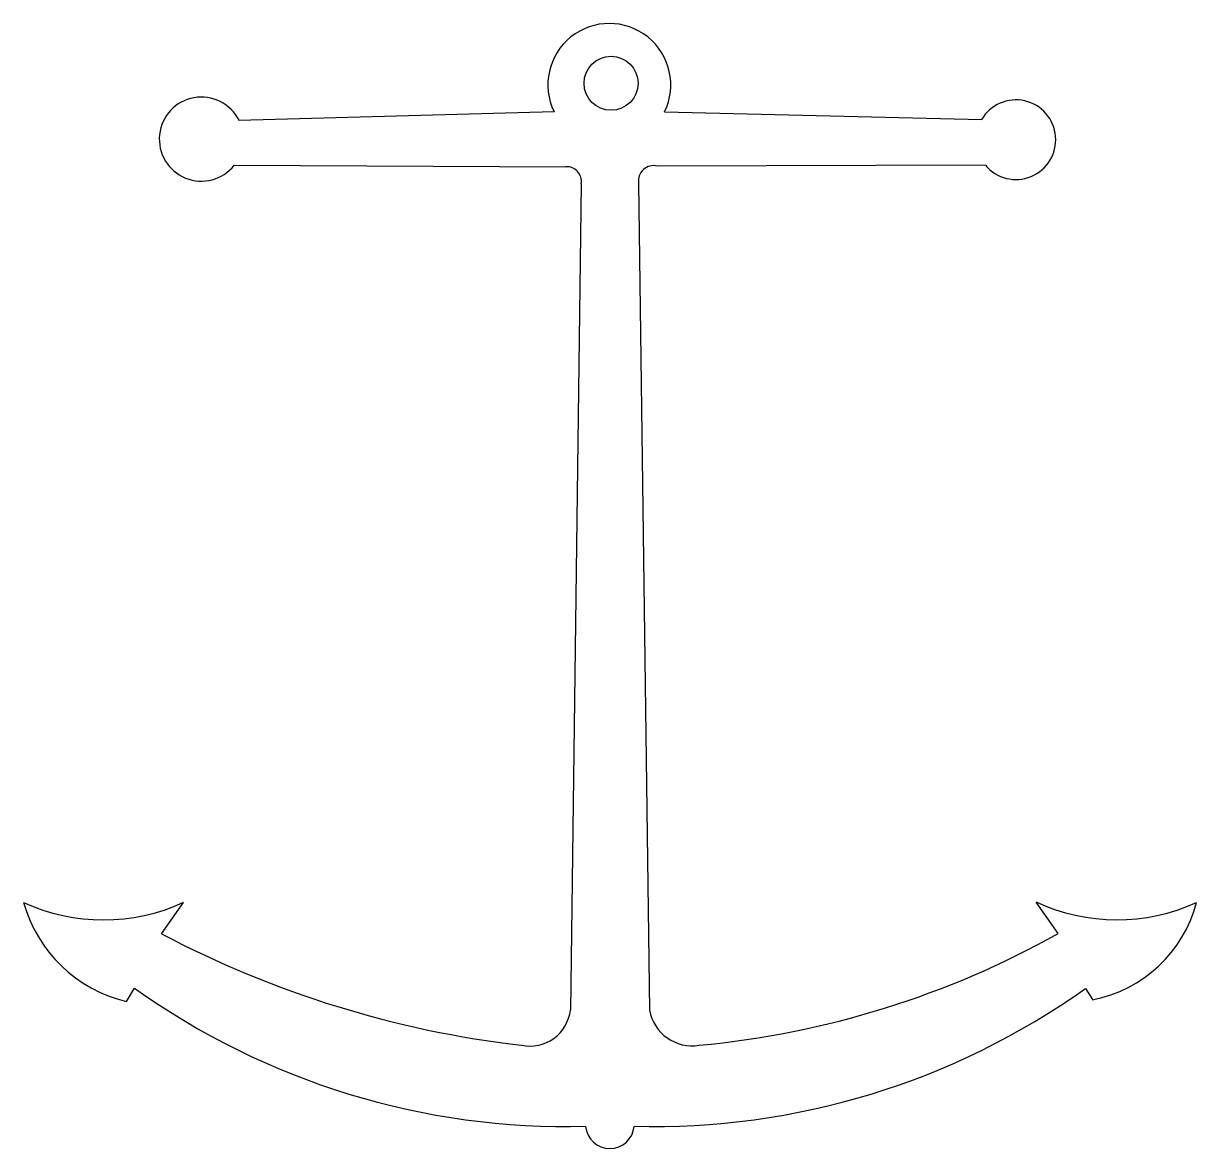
# Model space of a CAD drawing. Extents: x 47 to 168, y 162 to 278.
import ezdxf

# ---------------------------------------------------------------- set-up
doc = ezdxf.new("R2010")
doc.units = 0
doc.layers.get('0').update_dxf_attribs({"linetype": 'CONTINUOUS'})
doc.layers.add('LAYER_1', color=7, linetype='CONTINUOUS')

msp = doc.modelspace()

# ---------------------------------------------------------------- linework, layer by layer
at = {"color": 4, "linetype": 'BYBLOCK'}
for p, q in [((101.78, 268.61), (69.31, 267.71)), ((113.17, 268.61), (145.83, 267.81)), ((68.83, 263.12), (102.99, 262.96)), ((146.22, 263.12), (112.41, 263.01)), ((61.34, 183.96), (63.6, 187.2)), ((153.71, 183.98), (151.45, 187.23)), ((57.72, 177), (58.56, 178.36)), ((156.52, 178.33), (157.24, 177.18))]:
    msp.add_line(p, q, dxfattribs=at)
msp.add_circle((107.65, 271.55), 2.78, dxfattribs=at)
for centre, radius, start, end in [((107.47, 271.38), 6.33, 334.0797, 205.9203), ((65.44, 265.8), 4.33, 26.2434, 321.6117), ((149.36, 265.74), 4.1, 219.8774, 149.6499), ((103.08, 261.45), 1.51, 350.4993, 93.5992), ((112.02, 261.52), 1.55, 75.5217, 189.0028), ((55.35, 205.09), 19.7, 245.2923, 294.765), ((61.06, 191.09), 14.48, 195.6142, 256.6566), ((159.75, 205.06), 19.66, 245.0395, 294.7023), ((154.68, 190.66), 13.73, 280.7493, 345.3628), ((110.58, 277.44), 105.66, 242.2234, 263.395), ((108.07, 265.52), 93.44, 275.325, 299.2398), ((102.99, 240.47), 76.36, 234.4173, 271.53), ((112.06, 240.69), 76.58, 268.4817, 305.4918), ((99.29, 176.6), 4.2, 258.1372, 353.2625), ((116.02, 176.9), 4.48, 190.2543, 279.2512), ((107.53, 164.35), 2.51, 185.0896, 354.9104)]:
    msp.add_arc(centre, radius, start, end, dxfattribs=at)
at = {"layer": 'LAYER_1', "color": 4}
for p, q in [((104.57, 261.21), (103.47, 176.1)), ((110.49, 261.27), (111.61, 176.1))]:
    msp.add_line(p, q, dxfattribs=at)

doc.saveas('drawing.dxf')
